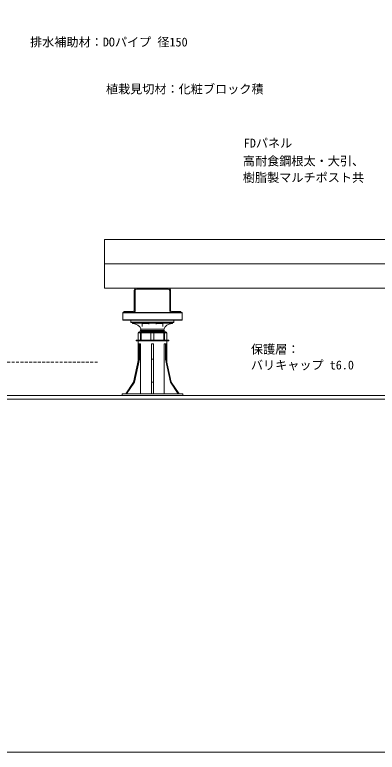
# Model space of a CAD drawing. Units: millimetres, scale not verified. Extents: x -1485 to 1485, y -1050 to 1050.
# Drawn here: x -241 to 357, y -1050 to 166 of the extents above; entities that cross this region are included whole.
import ezdxf
from ezdxf.enums import TextEntityAlignment as Align

# ---------------------------------------------------------------- set-up
doc = ezdxf.new("R2010")
doc.units = ezdxf.units.MM
doc.header["$LTSCALE"] = 4
doc.linetypes.add('DASHED1', pattern=[1.8, 1.2, -0.6])
for name, color, linetype, lineweight in [('0-0_0', 6, 'Continuous', 18), ('0-4_BOUSUI', 1, 'Continuous', 18), ('0-F_本体', 7, 'Continuous', 18), ('1-0', 7, 'Continuous', 18), ('1-1_00panel', 5, 'Continuous', 18), ('1-7_KUTAI', 4, 'DASHED1', 9)]:
    doc.layers.add(name, color=color, linetype=linetype, lineweight=lineweight)
doc.layers.add('1-6_HATCH', color=7, linetype='Continuous')
doc.layers.add('1-9_MOJI', color=7, linetype='Continuous')
doc.styles.add('ＭＳ ゴシック', font='')
doc.styles.get('ＭＳ ゴシック').set_extended_font_data('MS Gothic')

# ---------------------------------------------------------------- blocks, each defined once
blk = doc.blocks.new('p')
at = {"layer": '1-0'}
for p, q in [((-3.6, 0), (-3.6, -32.8)), ((-2, 0), (-2, -32.8)), ((0, 3.6), (52.8, 3.6)), ((0, 2), (52.8, 2)), ((54.8, 0), (54.8, -32.8)), ((56.4, 0), (56.4, -32.8)), ((-20.6, -34.8), (-5.6, -34.8)), ((-20.6, -34.8), (-20.6, -36.4)), ((-20.6, -36.4), (-5.6, -36.4)), ((-17.434, -34.8), (-8.185, -34.8)), ((58.4, -34.8), (73.4, -34.8)), ((58.4, -36.4), (73.4, -36.4)), ((61.566, -34.8), (70.815, -34.8)), ((73.4, -34.8), (73.4, -36.4))]:
    blk.add_line(p, q, dxfattribs=at)
for centre, radius, start, end in [((0, 0), 3.6, 90, 180), ((0, 0), 2, 90, 180), ((52.8, 0), 3.6, 0, 90), ((52.8, 0), 2, 0, 90), ((-5.6, -32.8), 2, 270, 0), ((-5.6, -32.8), 3.6, 270, 0), ((58.4, -32.8), 3.6, 180, 270), ((58.4, -32.8), 2, 180, 270)]:
    blk.add_arc(centre, radius, start, end, dxfattribs=at)

msp = doc.modelspace()

# ---------------------------------------------------------------- linework, layer by layer
at = {"layer": '0-0_0', "color": 7}
msp.add_lwpolyline([(-1485, -1050), (1485, -1050), (1485, 1050), (-1485, 1050)], close=True, dxfattribs=at)
at = {"layer": '0-4_BOUSUI'}
for p, q in [((852.513, -461.836), (-853.238, -461.836)), ((852.513, -467.836), (-853.238, -467.836))]:
    msp.add_line(p, q, dxfattribs=at)
at = {"layer": '0-F_本体'}
for p, q in [((-49.504, -337.836), (-49.504, -340.836)), ((21.496, -340.836), (21.496, -337.836)), ((-49.504, -340.836), (21.496, -340.836)), ((-49.004, -341.336), (20.996, -341.336)), ((-47.004, -341.336), (-47.004, -343.336)), ((-43.083, -343.336), (-47.004, -343.336)), ((-31.083, -342.836), (-43.083, -342.836)), ((-43.083, -343.336), (-43.083, -342.836)), ((-32.658, -352.427), (-34.104, -354.836)), ((-32.658, -352.427), (4.651, -352.427)), ((-31.083, -343.336), (-31.083, -342.836)), ((-31.083, -343.326), (-31.083, -347.899)), ((-31.083, -343.336), (-20.004, -343.336)), ((-20.004, -343.326), (-20.004, -344.23)), ((-8.004, -343.336), (-8.004, -342.836)), ((-8.004, -344.23), (-8.004, -343.326)), ((-8.004, -343.336), (3.076, -343.336)), ((15.076, -342.836), (3.076, -342.836)), ((3.076, -343.336), (3.076, -342.836)), ((3.076, -347.899), (3.076, -343.326)), ((6.096, -354.836), (4.651, -352.427)), ((15.076, -343.336), (15.076, -342.836)), ((15.076, -343.336), (18.996, -343.336)), ((18.996, -343.336), (18.996, -341.336)), ((-33.755, -358.336), (-37.505, -358.336)), ((-37.505, -358.336), (-37.505, -370.836)), ((-35.505, -356.836), (-36.005, -356.836)), ((-33.32, -356.836), (-35.754, -356.836)), ((-35.505, -356.836), (-33.32, -356.836)), ((-34.104, -354.836), (6.096, -354.836)), ((-33.755, -358.336), (-33.755, -370.836)), ((-32.772, -358.336), (-33.755, -358.336)), ((-32.304, -354.836), (-33.203, -356.336)), ((-33.203, -356.336), (5.196, -356.336)), ((-16.504, -358.336), (-32.772, -358.336)), ((-32.772, -358.336), (-32.772, -370.836)), ((-32.304, -356.336), (-32.604, -356.836)), ((-32.32, -356.836), (-15.004, -356.836)), ((-11.504, -358.336), (-16.504, -358.336)), ((-16.504, -358.336), (-16.504, -370.836)), ((-15.004, -356.836), (-13.004, -356.836)), ((-13.004, -356.836), (4.312, -356.836)), ((-11.504, -358.336), (-11.504, -370.836)), ((4.765, -358.336), (-11.504, -358.336)), ((5.196, -356.336), (4.296, -354.836)), ((4.596, -356.836), (4.296, -356.336)), ((4.312, -356.836), (6.497, -356.836)), ((4.765, -358.336), (4.765, -370.836)), ((5.312, -356.836), (7.746, -356.836)), ((5.313, -356.836), (7.498, -356.836)), ((5.747, -358.336), (5.747, -370.836)), ((6.497, -356.836), (7.997, -356.836)), ((7.998, -356.836), (7.498, -356.836)), ((9.497, -370.836), (9.497, -358.336)), ((9.498, -370.836), (9.498, -358.336)), ((-40.754, -370.836), (-37.17, -370.836)), ((-40.754, -370.836), (-40.754, -371.836)), ((-40.754, -371.836), (12.746, -371.836)), ((-37.504, -371.836), (-37.504, -405.086)), ((-14.004, -370.836), (-37.17, -370.836)), ((-36.799, -376.836), (-36.799, -401.836)), ((-35.299, -376.836), (-36.799, -376.836)), ((-35.299, -376.836), (-33.564, -376.836)), ((-35.299, -401.836), (-35.299, -376.836)), ((-33.564, -376.836), (-33.564, -459.336)), ((-15.504, -376.836), (-15.504, -401.836)), ((-12.504, -376.836), (-15.504, -376.836)), ((-12.504, -401.836), (-12.504, -376.836)), ((5.557, -376.836), (5.557, -459.336)), ((5.557, -376.836), (7.292, -376.836)), ((8.792, -376.836), (7.292, -376.836)), ((7.292, -376.836), (7.292, -401.836)), ((8.792, -401.836), (8.792, -376.836)), ((9.496, -405.086), (9.496, -371.836)), ((12.746, -371.836), (12.746, -370.836)), ((-36.799, -401.836), (-45.037, -439.836)), ((-43.537, -439.836), (-35.299, -401.836)), ((-35.299, -401.836), (-36.799, -401.836)), ((-15.504, -401.836), (-15.504, -439.836)), ((-12.504, -401.836), (-15.504, -401.836)), ((-12.504, -439.836), (-12.504, -401.836)), ((7.292, -401.836), (15.529, -439.836)), ((8.792, -401.836), (7.292, -401.836)), ((17.029, -439.836), (8.792, -401.836)), ((-45.037, -439.836), (-58.016, -459.336)), ((-15.504, -439.836), (-15.504, -459.336)), ((-12.504, -439.836), (-15.504, -439.836)), ((-12.504, -459.336), (-12.504, -439.836)), ((15.529, -439.836), (28.509, -459.336)), ((17.029, -439.836), (15.529, -439.836)), ((30.009, -459.336), (17.029, -439.836)), ((-64.004, -459.336), (-64.004, -461.836)), ((-64.004, -459.336), (35.996, -459.336)), ((-64.004, -461.836), (35.996, -461.836)), ((35.996, -461.836), (35.996, -459.336))]:
    msp.add_line(p, q, dxfattribs=at)
for points in [[(-20.004, -343.336), (-20.004, -342.836), (-8.004, -342.836)], [(-36.005, -356.836), (-34.505, -356.836), (-32.32, -356.836)], [(9.497, -358.336), (5.747, -358.336), (4.765, -358.336)], [(12.746, -370.836), (9.162, -370.836), (-14.004, -370.836)], [(-56.516, -459.336), (-43.537, -439.836), (-45.037, -439.836)]]:
    msp.add_lwpolyline(points, dxfattribs=at)
for centre, radius, start, end in [((-62.504, -337.336), 0.5, 180, 270), ((-49.004, -340.836), 0.5, 180, 270), ((-46.449, -358.326), 15, 23.15819, 87.88245), ((18.442, -358.326), 15, 92.11755, 156.84181), ((20.996, -340.836), 0.5, 270, 0), ((-36.005, -358.336), 1.5, 90, 180), ((-36.005, -358.336), 1.5, 90, 95.90178), ((-15.004, -358.336), 1.5, 90, 180), ((-13.004, -358.336), 1.5, 0, 90), ((7.997, -358.336), 1.5, 0, 90), ((7.998, -358.336), 1.5, 0, 90)]:
    msp.add_arc(centre, radius, start, end, dxfattribs=at)
for centre, ratio, start_param, end_param in [((-34.505, -358.336), 0.5, 4.71238898, 6.28318531), ((6.497, -358.336), 0.500025, 0, 1.57079633)]:
    msp.add_ellipse(centre, major_axis=(0, 1.5), ratio=ratio, start_param=start_param, end_param=end_param, dxfattribs=at)
at = {"layer": '1-0'}
for p, q in [((-93.238, -244.836), (-93.238, -284.836)), ((-93.238, -244.836), (501.762, -244.836)), ((-93.238, -284.836), (501.762, -284.836)), ((34.996, -325.336), (-63.004, -325.336)), ((-63.004, -325.336), (-63.004, -337.336)), ((-62.504, -324.836), (34.496, -324.836)), ((-61.004, -324.836), (-46.004, -324.836)), ((17.996, -324.836), (32.996, -324.836)), ((34.996, -337.336), (34.996, -325.336)), ((-63.004, -337.336), (34.996, -337.336)), ((34.496, -337.836), (-62.504, -337.836))]:
    msp.add_line(p, q, dxfattribs=at)
for centre, start, end in [((-62.504, -325.336), 90, 180), ((34.496, -325.336), 0, 90), ((-62.504, -337.336), 180, 270), ((34.496, -337.336), 270, 0)]:
    msp.add_arc(centre, 0.5, start, end, dxfattribs=at)
at = {"layer": '1-1_00panel'}
msp.add_lwpolyline([(501.762, -244.836), (-93.238, -244.836), (-93.238, -204.836), (501.762, -204.836)], close=True, dxfattribs=at)
at = {"layer": '1-7_KUTAI'}
msp.add_line((-253.238, -406.836), (-103.238, -406.836), dxfattribs=at)

# ---------------------------------------------------------------- block references
at = {"layer": '1-6_HATCH'}
msp.add_blockref('p', (-40.404, -288.436), dxfattribs=at)

# ---------------------------------------------------------------- texts
at = {"layer": '1-9_MOJI', "style": 'ＭＳ ゴシック'}
for s, p in [('排水補助材：DOパイプ 径150', (-215.8, 109.221)), ('植栽見切材：化粧ブロック積', (-90.738, 31.804)), ('FDパネル', (136.533, -57.351)), ('高耐食鋼根太・大引、', (135.002, -86.941)), ('樹脂製マルチポスト共', (135.002, -114.121)), ('保護層：', (148.283, -397.173)), ('バリキャップ t6.0', (148.283, -423.279))]:
    msp.add_text(s, height=14.66, dxfattribs=at).set_placement(p, align=Align.BOTTOM_LEFT)

doc.saveas('drawing.dxf')
